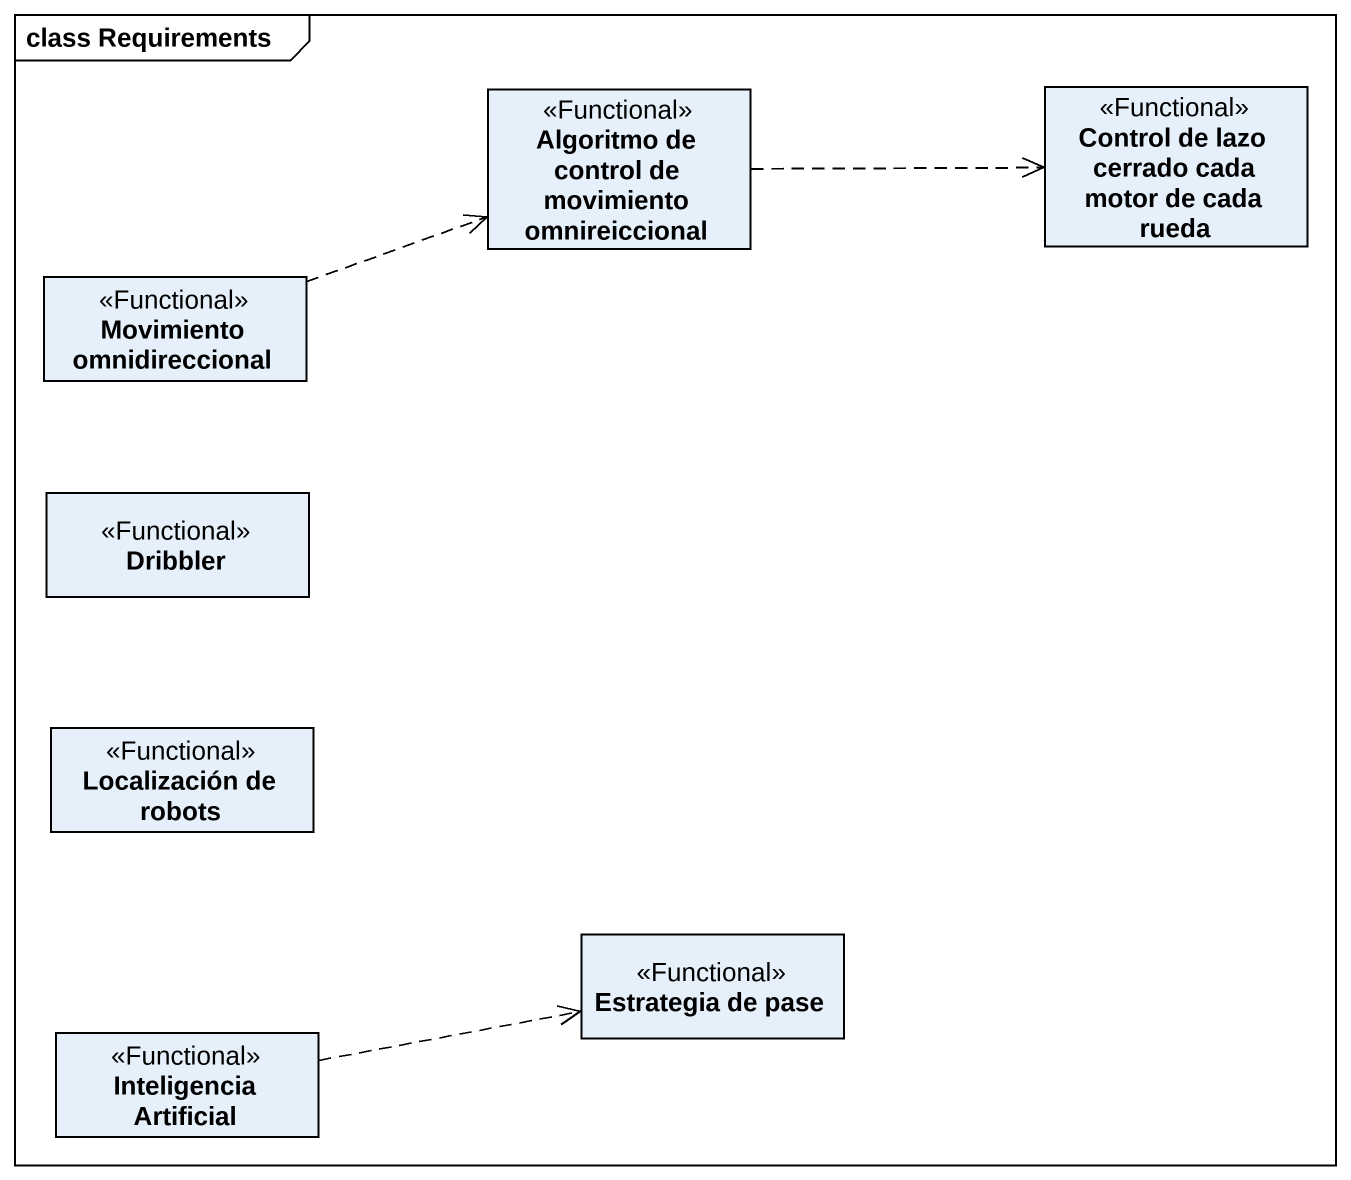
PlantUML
@startuml
mainframe class Requirements
hide circle
hide empty members
class "Algoritmo de control de movimiento omnireiccional" as Algoritmo_de_control_de <<Functional>>
class "Control de lazo cerrado cada motor de cada rueda" as Control_de_lazo_cerrado <<Functional>>
class "Movimiento omnidireccional" as Movimiento_omnidireccional <<Functional>>
class Dribbler <<Functional>>
class "Localización de robots" as Localización_de_robots <<Functional>>
class "Inteligencia Artificial" as Inteligencia_Artificial <<Functional>>
class "Estrategia de pase" as Estrategia_de_pase <<Functional>>
Algoritmo_de_control_de .right.> Control_de_lazo_cerrado
Movimiento_omnidireccional .right.> Algoritmo_de_control_de
Inteligencia_Artificial .right.> Estrategia_de_pase
@enduml
